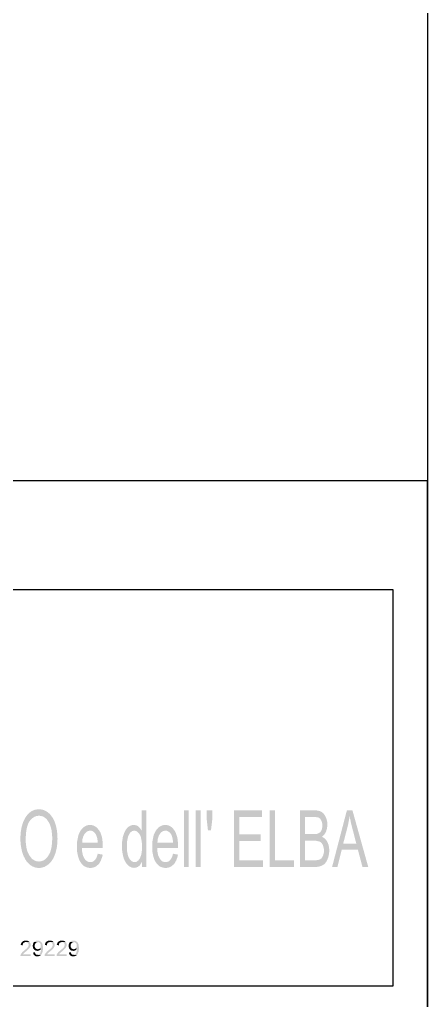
# Model space of a CAD drawing. Header units: millimetres. Extents: x -35.3 to 0.3, y 0.4 to 20.6.
# Drawn here: x -2.1 to 0.26, y 8.47 to 14.14 of the extents above; entities that cross this region are included whole.
import ezdxf

# ---------------------------------------------------------------- set-up
doc = ezdxf.new("R2010")
doc.units = ezdxf.units.MM
doc.layers.add('PDF _Geometria', color=7, linetype='Continuous')
doc.layers.add('PDF _Riempimenti solidi', color=7, linetype='Continuous')

msp = doc.modelspace()

# ---------------------------------------------------------------- hatches: boundary and pattern name
at = {"layer": 'PDF _Riempimenti solidi', "transparency": 33554559}
for points in [[(-2.0543, 9.541), (-2.0585, 9.5352), (-2.0627, 9.5285), (-2.0652, 9.526), (-2.0752, 9.506), (-2.0777, 9.4993), (-2.0802, 9.4918), (-2.0827, 9.4835), (-2.0852, 9.476), (-2.0868, 9.4677), (-2.0885, 9.4585), (-2.0902, 9.4502), (-2.091, 9.441), (-2.0927, 9.421), (-2.0927, 9.3885), (-2.0918, 9.3802), (-2.0902, 9.3618), (-2.0885, 9.3535), (-2.0868, 9.3443), (-2.0852, 9.336), (-2.0802, 9.3193), (-2.0793, 9.3177), (-2.0768, 9.3093), (-2.0735, 9.3018), (-2.0693, 9.2943), (-2.066, 9.2868), (-2.0618, 9.281), (-2.0577, 9.2743), (-2.0527, 9.2685), (-2.0477, 9.2635), (-2.0427, 9.2585), (-2.0393, 9.2552), (-2.0343, 9.251), (-2.0285, 9.2477), (-2.0227, 9.2443), (-2.0168, 9.2418), (-2.011, 9.2393), (-2.0052, 9.2377), (-1.9985, 9.2368), (-1.9927, 9.236), (-1.9785, 9.236), (-1.9727, 9.2368), (-1.966, 9.2385), (-1.9543, 9.2418), (-1.9485, 9.2452), (-1.9368, 9.2518), (-1.9318, 9.256), (-1.9302, 9.2577), (-1.9252, 9.2618), (-1.9202, 9.2668), (-1.9152, 9.2727), (-1.986, 9.2727), (-1.9927, 9.2735), (-1.9993, 9.2743), (-2.0052, 9.276), (-2.011, 9.2785), (-2.016, 9.2818), (-2.0218, 9.2852), (-2.0268, 9.2893), (-2.0318, 9.2952), (-2.036, 9.301), (-2.041, 9.3068), (-2.0418, 9.3085), (-2.0452, 9.3152), (-2.0485, 9.3218), (-2.0518, 9.3293), (-2.0543, 9.3368), (-2.056, 9.3443), (-2.0585, 9.3527), (-2.0593, 9.3618), (-2.061, 9.3702), (-2.0618, 9.3802), (-2.0627, 9.3902), (-2.0627, 9.4085), (-2.0618, 9.4202), (-2.0602, 9.4402), (-2.0593, 9.4493), (-2.0577, 9.4585), (-2.056, 9.4668), (-2.0543, 9.4743), (-2.0518, 9.4818), (-2.0493, 9.4885), (-2.046, 9.4952), (-2.0435, 9.501), (-2.0393, 9.506), (-2.036, 9.511), (-2.031, 9.516), (-2.026, 9.521), (-2.021, 9.5252), (-2.0152, 9.5293), (-2.0102, 9.5318), (-2.0043, 9.5343), (-1.9985, 9.536), (-1.9918, 9.5368), (-1.986, 9.5377)], [(-1.986, 9.5752), (-1.9927, 9.5743), (-1.9993, 9.5735), (-2.006, 9.5727), (-2.0118, 9.571), (-2.0177, 9.5685), (-2.0235, 9.566), (-2.0293, 9.5635), (-2.0343, 9.5593), (-2.0393, 9.556), (-2.0493, 9.546), (-2.0543, 9.541), (-1.986, 9.5377), (-1.9743, 9.536), (-1.9677, 9.5343), (-1.9618, 9.5327), (-1.9568, 9.5293), (-1.951, 9.5252), (-1.9452, 9.521), (-1.941, 9.5168), (-1.9368, 9.511), (-1.9327, 9.5052), (-1.9285, 9.4985), (-1.9243, 9.491), (-1.9218, 9.4835), (-1.9185, 9.4752), (-1.9168, 9.4677), (-1.9143, 9.4602), (-1.9127, 9.4518), (-1.9118, 9.4427), (-1.911, 9.4343), (-1.9102, 9.4243), (-1.9093, 9.4152), (-1.9093, 9.3977), (-1.9102, 9.3868), (-1.9102, 9.3768), (-1.9118, 9.3677), (-1.9127, 9.3585), (-1.9143, 9.3502), (-1.9168, 9.3418), (-1.9185, 9.3343), (-1.921, 9.3268), (-1.9243, 9.3202), (-1.9277, 9.3135), (-1.931, 9.3077), (-1.9318, 9.306), (-1.936, 9.3002), (-1.941, 9.2943), (-1.9452, 9.2893), (-1.951, 9.2852), (-1.956, 9.281), (-1.9618, 9.2785), (-1.9677, 9.276), (-1.9735, 9.2743), (-1.9793, 9.2735), (-1.986, 9.2727), (-1.9152, 9.2727), (-1.911, 9.2785), (-1.9068, 9.2852), (-1.9027, 9.2918), (-1.8993, 9.2993), (-1.896, 9.3077), (-1.8927, 9.3152), (-1.8918, 9.3168), (-1.8893, 9.3243), (-1.8877, 9.3327), (-1.8852, 9.341), (-1.8835, 9.3493), (-1.8818, 9.3585), (-1.881, 9.3668), (-1.8793, 9.3852), (-1.8793, 9.3952), (-1.8785, 9.4043), (-1.8793, 9.4143), (-1.8793, 9.4243), (-1.881, 9.4427), (-1.8818, 9.451), (-1.8835, 9.4602), (-1.8852, 9.4685), (-1.8868, 9.4768), (-1.8893, 9.4852), (-1.8918, 9.4927), (-1.8927, 9.4943), (-1.8952, 9.5027), (-1.8985, 9.5102), (-1.9027, 9.5177), (-1.906, 9.5243), (-1.9102, 9.531), (-1.9152, 9.5368), (-1.9193, 9.5427), (-1.9243, 9.5485), (-1.9302, 9.5527), (-1.9318, 9.5552), (-1.9377, 9.5593), (-1.9435, 9.5627), (-1.9485, 9.566), (-1.9543, 9.5685), (-1.961, 9.571), (-1.9668, 9.5727), (-1.9727, 9.5735), (-1.9793, 9.5743)], [(-1.3652, 9.5693), (-1.3927, 9.5693), (-1.3927, 9.451), (-1.4352, 9.451), (-1.4285, 9.4502), (-1.4227, 9.4485), (-1.4177, 9.4452), (-1.4077, 9.4352), (-1.4035, 9.4277), (-1.4018, 9.426), (-1.3993, 9.4202), (-1.3968, 9.4127), (-1.3952, 9.4052), (-1.3935, 9.3968), (-1.3918, 9.3877), (-1.391, 9.3785), (-1.391, 9.3677), (-1.3902, 9.3568), (-1.391, 9.3485), (-1.391, 9.3377), (-1.3918, 9.3277), (-1.3935, 9.3193), (-1.3952, 9.311), (-1.3977, 9.3035), (-1.4002, 9.2968), (-1.4027, 9.291), (-1.4068, 9.2852), (-1.411, 9.2793), (-1.4168, 9.2752), (-1.4218, 9.2718), (-1.391, 9.271), (-1.391, 9.241), (-1.3652, 9.241)], [(-1.121, 9.241), (-1.121, 9.5693), (-1.1485, 9.5693), (-1.1485, 9.241)], [(-1.0518, 9.241), (-1.0518, 9.5693), (-1.0793, 9.5693), (-1.0793, 9.241)], [(-1.0093, 9.4527), (-1.016, 9.5143), (-1.016, 9.5693), (-0.9843, 9.5693), (-0.9843, 9.5143), (-0.9918, 9.4527)], [(-0.696, 9.5693), (-0.8585, 9.5693), (-0.8585, 9.241), (-0.691, 9.241), (-0.691, 9.2802), (-0.8285, 9.2802), (-0.8285, 9.3918), (-0.7052, 9.3918), (-0.7052, 9.4302), (-0.8285, 9.4302), (-0.8285, 9.5302), (-0.696, 9.5302)], [(-0.6218, 9.5693), (-0.6518, 9.5693), (-0.6518, 9.241), (-0.5118, 9.241), (-0.5118, 9.2802), (-0.6218, 9.2802)], [(-0.3935, 9.5693), (-0.4777, 9.5693), (-0.4777, 9.241), (-0.3918, 9.241), (-0.386, 9.2418), (-0.3793, 9.2418), (-0.3727, 9.2427), (-0.3668, 9.2435), (-0.361, 9.2452), (-0.3535, 9.2477), (-0.3468, 9.251), (-0.341, 9.2543), (-0.336, 9.2585), (-0.331, 9.2627), (-0.3302, 9.2652), (-0.326, 9.2702), (-0.3218, 9.2777), (-0.4477, 9.2802), (-0.4477, 9.3927), (-0.396, 9.3927), (-0.3235, 9.3935), (-0.3277, 9.3993), (-0.3327, 9.4043), (-0.3385, 9.4085), (-0.3443, 9.4127), (-0.3502, 9.416), (-0.3443, 9.421), (-0.3385, 9.426), (-0.4477, 9.431), (-0.4477, 9.5302), (-0.3285, 9.5302), (-0.3327, 9.5377), (-0.3368, 9.5443), (-0.341, 9.5502), (-0.3468, 9.5552), (-0.3518, 9.5593), (-0.356, 9.561), (-0.361, 9.5635), (-0.3668, 9.5652), (-0.3727, 9.5668), (-0.3793, 9.5677), (-0.386, 9.5685)], [(-0.3285, 9.5302), (-0.4027, 9.5302), (-0.391, 9.5302), (-0.3843, 9.5293), (-0.3777, 9.5285), (-0.3727, 9.5277), (-0.3693, 9.526), (-0.3677, 9.5252), (-0.3618, 9.521), (-0.3577, 9.516), (-0.3535, 9.5085), (-0.3527, 9.506), (-0.3502, 9.4985), (-0.3485, 9.4893), (-0.3485, 9.4768), (-0.3493, 9.4668), (-0.351, 9.4585), (-0.3543, 9.451), (-0.3552, 9.4493), (-0.3593, 9.4435), (-0.3652, 9.4385), (-0.371, 9.4352), (-0.3785, 9.4327), (-0.3843, 9.4318), (-0.391, 9.4318), (-0.3993, 9.431), (-0.4477, 9.431), (-0.3385, 9.426), (-0.3343, 9.4318), (-0.3302, 9.4385), (-0.3268, 9.446), (-0.3252, 9.4502), (-0.3227, 9.4585), (-0.321, 9.4677), (-0.3193, 9.476), (-0.3193, 9.4943), (-0.3202, 9.5035), (-0.3227, 9.5118), (-0.3243, 9.5202), (-0.3277, 9.5285)], [(-0.1743, 9.5693), (-0.206, 9.5693), (-0.2918, 9.241), (-0.261, 9.241), (-0.236, 9.341), (-0.1427, 9.341), (-0.2277, 9.376), (-0.2027, 9.4718), (-0.2027, 9.4727), (-0.2002, 9.4818), (-0.1985, 9.4902), (-0.1968, 9.4993), (-0.1952, 9.5077), (-0.1918, 9.526), (-0.191, 9.5343)], [(-0.1743, 9.5693), (-0.191, 9.5343), (-0.1893, 9.5285), (-0.1877, 9.521), (-0.186, 9.5135), (-0.1843, 9.5052), (-0.1827, 9.496), (-0.1802, 9.4868), (-0.1752, 9.4668), (-0.1518, 9.376), (-0.2277, 9.376), (-0.1427, 9.341), (-0.116, 9.241), (-0.0827, 9.241)], [(-1.6902, 9.4843), (-1.691, 9.4843), (-1.6968, 9.4835), (-1.7035, 9.4827), (-1.7093, 9.481), (-1.721, 9.476), (-1.726, 9.4718), (-1.7318, 9.4677), (-1.736, 9.4627), (-1.741, 9.4568), (-1.7452, 9.451), (-1.6877, 9.451), (-1.681, 9.4502), (-1.6752, 9.4477), (-1.6702, 9.4443), (-1.6652, 9.4402), (-1.6602, 9.4343), (-1.656, 9.4277), (-1.6552, 9.426), (-1.6527, 9.4193), (-1.6502, 9.4118), (-1.6485, 9.4035), (-1.6468, 9.3935), (-1.646, 9.3827), (-1.736, 9.3827), (-1.6177, 9.381), (-1.6193, 9.3993), (-1.621, 9.4085), (-1.6227, 9.4168), (-1.6252, 9.4243), (-1.6302, 9.4393), (-1.6335, 9.4452), (-1.6377, 9.4518), (-1.641, 9.456), (-1.6452, 9.4618), (-1.6502, 9.4677), (-1.6552, 9.4718), (-1.6602, 9.4752), (-1.666, 9.4785), (-1.6718, 9.481), (-1.6777, 9.4827), (-1.6843, 9.4835)], [(-1.4377, 9.4843), (-1.4385, 9.4843), (-1.4452, 9.4835), (-1.451, 9.4818), (-1.4568, 9.4802), (-1.4685, 9.4735), (-1.4735, 9.4685), (-1.476, 9.4668), (-1.4802, 9.461), (-1.4843, 9.4552), (-1.4885, 9.4485), (-1.4918, 9.441), (-1.4952, 9.4327), (-1.4977, 9.4243), (-1.4985, 9.4227), (-1.501, 9.4143), (-1.5027, 9.406), (-1.5035, 9.3968), (-1.5052, 9.3885), (-1.5052, 9.3785), (-1.506, 9.3693), (-1.506, 9.3468), (-1.5052, 9.3377), (-1.5043, 9.3285), (-1.5027, 9.3202), (-1.4993, 9.3035), (-1.4968, 9.2952), (-1.496, 9.2918), (-1.4927, 9.2835), (-1.4893, 9.276), (-1.4852, 9.2693), (-1.4335, 9.2693), (-1.4393, 9.2693), (-1.4443, 9.2718), (-1.4502, 9.2743), (-1.4552, 9.2793), (-1.4602, 9.2843), (-1.4643, 9.2918), (-1.4652, 9.2918), (-1.4677, 9.2977), (-1.4702, 9.3043), (-1.4727, 9.3118), (-1.4743, 9.3202), (-1.476, 9.3293), (-1.4768, 9.3385), (-1.4777, 9.3485), (-1.4777, 9.3718), (-1.4768, 9.3827), (-1.476, 9.3918), (-1.4743, 9.401), (-1.4727, 9.4093), (-1.471, 9.4168), (-1.4685, 9.4227), (-1.4652, 9.4285), (-1.4618, 9.4343), (-1.4577, 9.4402), (-1.4518, 9.4452), (-1.4468, 9.4485), (-1.441, 9.4502), (-1.4352, 9.451), (-1.3927, 9.451), (-1.3927, 9.4518), (-1.3968, 9.4585), (-1.401, 9.4643), (-1.406, 9.4702), (-1.411, 9.4752), (-1.4185, 9.4802), (-1.4252, 9.4818), (-1.431, 9.4835)], [(-1.2552, 9.4843), (-1.256, 9.4843), (-1.2618, 9.4835), (-1.2685, 9.4827), (-1.2743, 9.481), (-1.2802, 9.4785), (-1.286, 9.476), (-1.291, 9.4718), (-1.2968, 9.4677), (-1.301, 9.4627), (-1.306, 9.4568), (-1.3102, 9.451), (-1.2527, 9.451), (-1.246, 9.4502), (-1.241, 9.4477), (-1.2352, 9.4443), (-1.2302, 9.4402), (-1.2252, 9.4343), (-1.221, 9.4277), (-1.2202, 9.426), (-1.2177, 9.4193), (-1.2152, 9.4118), (-1.2135, 9.4035), (-1.2118, 9.3935), (-1.211, 9.3827), (-1.301, 9.3827), (-1.1827, 9.381), (-1.1843, 9.3993), (-1.186, 9.4085), (-1.1877, 9.4168), (-1.1902, 9.4243), (-1.1952, 9.4393), (-1.1985, 9.4452), (-1.2027, 9.4518), (-1.206, 9.456), (-1.2102, 9.4618), (-1.2152, 9.4677), (-1.2202, 9.4718), (-1.2252, 9.4752), (-1.231, 9.4785), (-1.2368, 9.481), (-1.2427, 9.4827), (-1.2493, 9.4835)], [(-1.7452, 9.451), (-1.746, 9.4502), (-1.7493, 9.4435), (-1.7527, 9.4368), (-1.756, 9.4302), (-1.7585, 9.4227), (-1.7618, 9.406), (-1.7635, 9.3977), (-1.7652, 9.3885), (-1.766, 9.3785), (-1.766, 9.3385), (-1.7652, 9.3293), (-1.7635, 9.3202), (-1.7618, 9.311), (-1.7602, 9.3027), (-1.7577, 9.2952), (-1.7552, 9.2877), (-1.7527, 9.281), (-1.7493, 9.2743), (-1.7452, 9.2685), (-1.6885, 9.2693), (-1.6902, 9.2693), (-1.6968, 9.2702), (-1.7027, 9.2718), (-1.7077, 9.2743), (-1.7135, 9.2785), (-1.7185, 9.2835), (-1.7227, 9.2902), (-1.7235, 9.291), (-1.7268, 9.2977), (-1.7302, 9.3043), (-1.7327, 9.3118), (-1.7343, 9.3202), (-1.736, 9.3293), (-1.7377, 9.3393), (-1.7377, 9.3502), (-1.6168, 9.3502), (-1.6168, 9.371), (-1.6177, 9.381), (-1.736, 9.3827), (-1.736, 9.3843), (-1.7352, 9.3943), (-1.7343, 9.4027), (-1.7293, 9.4193), (-1.726, 9.426), (-1.7218, 9.4327), (-1.7185, 9.4368), (-1.7135, 9.4418), (-1.7085, 9.446), (-1.7027, 9.4485), (-1.6968, 9.4502), (-1.6902, 9.451)], [(-1.3102, 9.451), (-1.311, 9.4502), (-1.3143, 9.4435), (-1.3177, 9.4368), (-1.321, 9.4302), (-1.3235, 9.4227), (-1.3252, 9.4143), (-1.3268, 9.406), (-1.3285, 9.3977), (-1.3302, 9.3885), (-1.331, 9.3785), (-1.331, 9.3385), (-1.3302, 9.3293), (-1.3285, 9.3202), (-1.3268, 9.311), (-1.3252, 9.3027), (-1.3227, 9.2952), (-1.3202, 9.2877), (-1.3177, 9.281), (-1.3143, 9.2743), (-1.3102, 9.2685), (-1.2535, 9.2693), (-1.2552, 9.2693), (-1.2618, 9.2702), (-1.2677, 9.2718), (-1.2735, 9.2743), (-1.2785, 9.2785), (-1.2835, 9.2835), (-1.2877, 9.2902), (-1.2885, 9.291), (-1.2918, 9.2977), (-1.2952, 9.3043), (-1.2977, 9.3118), (-1.2993, 9.3202), (-1.301, 9.3293), (-1.3027, 9.3393), (-1.3027, 9.3502), (-1.1818, 9.3502), (-1.1818, 9.371), (-1.1827, 9.381), (-1.301, 9.3827), (-1.301, 9.3843), (-1.3002, 9.3943), (-1.2993, 9.4027), (-1.2943, 9.4193), (-1.291, 9.426), (-1.2868, 9.4327), (-1.2835, 9.4368), (-1.2785, 9.4418), (-1.2735, 9.446), (-1.2677, 9.4485), (-1.2618, 9.4502), (-1.2552, 9.451)], [(-0.3235, 9.3935), (-0.396, 9.3927), (-0.386, 9.3927), (-0.3793, 9.3918), (-0.3735, 9.3902), (-0.3677, 9.3893), (-0.3635, 9.3877), (-0.3593, 9.3852), (-0.3543, 9.381), (-0.3493, 9.3752), (-0.3452, 9.3685), (-0.3435, 9.3627), (-0.341, 9.3543), (-0.3393, 9.346), (-0.3393, 9.3252), (-0.341, 9.3168), (-0.3435, 9.3085), (-0.346, 9.3027), (-0.3502, 9.296), (-0.3543, 9.2902), (-0.3593, 9.2868), (-0.3652, 9.2835), (-0.3718, 9.2818), (-0.3727, 9.281), (-0.3777, 9.281), (-0.3843, 9.2802), (-0.4477, 9.2802), (-0.3218, 9.2777), (-0.3185, 9.2852), (-0.3152, 9.2935), (-0.3127, 9.301), (-0.3093, 9.3177), (-0.3085, 9.3268), (-0.3085, 9.3452), (-0.3093, 9.3535), (-0.311, 9.3627), (-0.3127, 9.371), (-0.316, 9.3785), (-0.3193, 9.386), (-0.3193, 9.3868)], [(-1.646, 9.3177), (-1.6485, 9.3085), (-1.6518, 9.2993), (-1.6552, 9.2918), (-1.6593, 9.286), (-1.6627, 9.281), (-1.6652, 9.2785), (-1.6702, 9.2743), (-1.676, 9.2718), (-1.6827, 9.2693), (-1.6885, 9.2693), (-1.7452, 9.2685), (-1.7443, 9.2668), (-1.7402, 9.261), (-1.736, 9.256), (-1.731, 9.251), (-1.726, 9.2468), (-1.7202, 9.2435), (-1.7143, 9.241), (-1.7085, 9.2385), (-1.7027, 9.2377), (-1.696, 9.236), (-1.6818, 9.236), (-1.6752, 9.2377), (-1.6693, 9.2385), (-1.6635, 9.241), (-1.6577, 9.2435), (-1.6477, 9.2518), (-1.6427, 9.256), (-1.6393, 9.2593), (-1.6352, 9.2652), (-1.6318, 9.2718), (-1.6277, 9.2785), (-1.6252, 9.2868), (-1.6218, 9.2943), (-1.6193, 9.3035), (-1.6177, 9.3127)], [(-1.211, 9.3177), (-1.2135, 9.3085), (-1.2168, 9.2993), (-1.2202, 9.2918), (-1.2243, 9.286), (-1.2277, 9.281), (-1.2302, 9.2785), (-1.2352, 9.2743), (-1.241, 9.2718), (-1.2477, 9.2693), (-1.2535, 9.2693), (-1.3102, 9.2685), (-1.3093, 9.2668), (-1.3052, 9.261), (-1.301, 9.256), (-1.296, 9.251), (-1.291, 9.2468), (-1.2852, 9.2435), (-1.2793, 9.241), (-1.2735, 9.2385), (-1.2677, 9.2377), (-1.261, 9.236), (-1.2468, 9.236), (-1.2402, 9.2377), (-1.2343, 9.2385), (-1.2285, 9.241), (-1.2227, 9.2435), (-1.2177, 9.2477), (-1.2127, 9.2518), (-1.2077, 9.256), (-1.2043, 9.2593), (-1.2002, 9.2652), (-1.1968, 9.2718), (-1.1927, 9.2785), (-1.1902, 9.2868), (-1.1868, 9.2943), (-1.1843, 9.3035), (-1.1827, 9.3127)], [(-1.4218, 9.2718), (-1.4277, 9.2693), (-1.4852, 9.2693), (-1.481, 9.2627), (-1.4768, 9.2568), (-1.4718, 9.2518), (-1.471, 9.251), (-1.466, 9.2468), (-1.4602, 9.2427), (-1.4543, 9.2402), (-1.4485, 9.2377), (-1.4427, 9.2368), (-1.436, 9.236), (-1.4302, 9.2368), (-1.4235, 9.2377), (-1.4185, 9.2402), (-1.4127, 9.2427), (-1.4077, 9.2468), (-1.4027, 9.2518), (-1.3985, 9.2577), (-1.3943, 9.2635), (-1.391, 9.271)], [(-2.0402, 8.8068), (-2.0618, 8.8068), (-2.0585, 8.8068), (-2.056, 8.806), (-2.0535, 8.8052), (-2.0518, 8.8035), (-2.0502, 8.8027), (-2.0502, 8.8018), (-2.0485, 8.8002), (-2.0468, 8.7985), (-2.0452, 8.7935), (-2.0452, 8.7893), (-2.046, 8.7868), (-2.0468, 8.7852), (-2.0485, 8.7802), (-2.0502, 8.7777), (-2.0518, 8.7768), (-2.0527, 8.7752), (-2.0543, 8.7735), (-2.0552, 8.7727), (-2.0627, 8.7652), (-2.0652, 8.7635), (-2.0677, 8.761), (-2.0702, 8.7593), (-2.0718, 8.7577), (-2.0743, 8.7552), (-2.0768, 8.7535), (-2.0835, 8.7468), (-2.0843, 8.7452), (-2.0852, 8.7443), (-2.0868, 8.7418), (-2.0885, 8.7402), (-2.0902, 8.7377), (-2.091, 8.736), (-2.0927, 8.731), (-2.0927, 8.726), (-2.0335, 8.726), (-2.0335, 8.7368), (-2.0777, 8.7368), (-2.0768, 8.7385), (-2.0752, 8.7402), (-2.0735, 8.7427), (-2.0727, 8.7435), (-2.071, 8.7443), (-2.0635, 8.7518), (-2.0602, 8.7535), (-2.0602, 8.7543), (-2.0577, 8.756), (-2.0552, 8.7585), (-2.0527, 8.7602), (-2.0427, 8.7702), (-2.041, 8.7727), (-2.0393, 8.7743), (-2.0385, 8.7768), (-2.0368, 8.7785), (-2.036, 8.7802), (-2.036, 8.781), (-2.0343, 8.786), (-2.0343, 8.796), (-2.0352, 8.7985), (-2.036, 8.801), (-2.0368, 8.8027), (-2.0385, 8.8052)], [(-2.0618, 8.816), (-2.0643, 8.816), (-2.0668, 8.8152), (-2.0693, 8.8152), (-2.0743, 8.8135), (-2.0768, 8.8127), (-2.0802, 8.811), (-2.0868, 8.8043), (-2.0877, 8.8027), (-2.0885, 8.8002), (-2.0893, 8.7977), (-2.091, 8.7927), (-2.091, 8.7902), (-2.0793, 8.7885), (-2.0793, 8.7935), (-2.0777, 8.7985), (-2.076, 8.8002), (-2.0752, 8.8018), (-2.0735, 8.8035), (-2.0718, 8.8043), (-2.0693, 8.8052), (-2.0677, 8.806), (-2.0652, 8.8068), (-2.0402, 8.8068), (-2.0452, 8.8118), (-2.0468, 8.8127), (-2.0543, 8.8152), (-2.0568, 8.8152), (-2.0593, 8.816)], [(-2.0135, 8.8077), (-2.0152, 8.806), (-2.016, 8.8043), (-2.0177, 8.8027), (-2.0185, 8.8002), (-2.0193, 8.7985), (-2.021, 8.7935), (-2.021, 8.791), (-2.0218, 8.7885), (-2.0218, 8.7818), (-2.021, 8.7793), (-2.021, 8.7768), (-2.0193, 8.7718), (-2.0177, 8.7702), (-2.0168, 8.7677), (-2.0152, 8.766), (-2.0143, 8.7643), (-1.9927, 8.766), (-1.9943, 8.766), (-1.9993, 8.7677), (-2.001, 8.7685), (-2.0035, 8.7693), (-2.0052, 8.771), (-2.0052, 8.7718), (-2.0068, 8.7735), (-2.0085, 8.776), (-2.0093, 8.7777), (-2.0102, 8.7802), (-2.0102, 8.7902), (-2.0085, 8.7952), (-2.0077, 8.7968), (-2.006, 8.7993), (-2.0052, 8.801), (-2.0035, 8.8027), (-2.001, 8.8043), (-1.9993, 8.8052), (-1.9943, 8.8068), (-1.9918, 8.8068)], [(-1.9935, 8.816), (-1.9968, 8.816), (-1.9993, 8.8152), (-2.001, 8.8152), (-2.006, 8.8135), (-2.0077, 8.8118), (-2.0102, 8.811), (-2.0118, 8.8093), (-2.0135, 8.8077), (-1.9918, 8.8068), (-1.9902, 8.8068), (-1.9885, 8.806), (-1.9835, 8.8043), (-1.9793, 8.8002), (-1.9777, 8.7985), (-1.9768, 8.796), (-1.976, 8.7943), (-1.9752, 8.7918), (-1.9752, 8.7818), (-1.976, 8.7793), (-1.9768, 8.7768), (-1.9785, 8.7735), (-1.9802, 8.771), (-1.981, 8.7702), (-1.9835, 8.7685), (-1.9735, 8.7685), (-1.9735, 8.7627), (-1.9743, 8.7602), (-1.9743, 8.7577), (-1.9752, 8.7552), (-1.9752, 8.7527), (-1.976, 8.751), (-1.9785, 8.7435), (-1.9793, 8.7418), (-1.9802, 8.741), (-1.9818, 8.7385), (-1.9835, 8.7368), (-1.986, 8.736), (-1.9893, 8.7343), (-1.9918, 8.7335), (-1.9943, 8.7335), (-1.9743, 8.7327), (-1.9727, 8.7343), (-1.971, 8.736), (-1.9702, 8.7385), (-1.9685, 8.7402), (-1.966, 8.7477), (-1.9652, 8.7493), (-1.9643, 8.7518), (-1.9643, 8.7535), (-1.9635, 8.756), (-1.9635, 8.761), (-1.9627, 8.7635), (-1.9627, 8.7793), (-1.9635, 8.7827), (-1.9635, 8.7877), (-1.9643, 8.7902), (-1.9643, 8.7918), (-1.9652, 8.7943), (-1.9668, 8.7977), (-1.9677, 8.8002), (-1.9693, 8.8027), (-1.9702, 8.8043), (-1.9718, 8.8068), (-1.9735, 8.8085), (-1.9752, 8.8093), (-1.9777, 8.811), (-1.9793, 8.8118), (-1.9818, 8.8135), (-1.9835, 8.8143), (-1.986, 8.8152), (-1.9885, 8.8152), (-1.991, 8.816)], [(-1.901, 8.8068), (-1.9227, 8.8068), (-1.9193, 8.8068), (-1.9143, 8.8052), (-1.9127, 8.8035), (-1.911, 8.8027), (-1.911, 8.8018), (-1.9077, 8.7985), (-1.906, 8.7935), (-1.906, 8.7893), (-1.9068, 8.7868), (-1.9077, 8.7852), (-1.9085, 8.7827), (-1.9093, 8.7802), (-1.911, 8.7777), (-1.9127, 8.7768), (-1.9135, 8.7752), (-1.9235, 8.7652), (-1.926, 8.7635), (-1.9285, 8.761), (-1.931, 8.7593), (-1.9327, 8.7577), (-1.9352, 8.7552), (-1.9377, 8.7535), (-1.9443, 8.7468), (-1.9452, 8.7452), (-1.946, 8.7443), (-1.9477, 8.7418), (-1.9493, 8.7402), (-1.951, 8.7377), (-1.9518, 8.736), (-1.9535, 8.731), (-1.9535, 8.726), (-1.8943, 8.726), (-1.8943, 8.7368), (-1.9385, 8.7368), (-1.9377, 8.7385), (-1.936, 8.7402), (-1.9343, 8.7427), (-1.9335, 8.7435), (-1.9318, 8.7443), (-1.9302, 8.746), (-1.9285, 8.7477), (-1.9243, 8.7518), (-1.921, 8.7535), (-1.921, 8.7543), (-1.9185, 8.756), (-1.916, 8.7585), (-1.9135, 8.7602), (-1.9102, 8.7635), (-1.9085, 8.7652), (-1.9035, 8.7702), (-1.9018, 8.7727), (-1.9002, 8.7743), (-1.8993, 8.7768), (-1.8977, 8.7785), (-1.8968, 8.7802), (-1.8968, 8.781), (-1.8952, 8.786), (-1.8952, 8.796), (-1.896, 8.7985), (-1.8968, 8.801), (-1.8977, 8.8027), (-1.8993, 8.8052)], [(-1.9227, 8.816), (-1.9252, 8.816), (-1.9277, 8.8152), (-1.9302, 8.8152), (-1.9377, 8.8127), (-1.941, 8.811), (-1.9477, 8.8043), (-1.9485, 8.8027), (-1.9493, 8.8002), (-1.9502, 8.7977), (-1.951, 8.7952), (-1.9518, 8.7927), (-1.9518, 8.7902), (-1.9402, 8.7885), (-1.9402, 8.7935), (-1.9385, 8.7985), (-1.9368, 8.8002), (-1.936, 8.8018), (-1.9343, 8.8035), (-1.9327, 8.8043), (-1.9302, 8.8052), (-1.9285, 8.806), (-1.926, 8.8068), (-1.901, 8.8068), (-1.906, 8.8118), (-1.9077, 8.8127), (-1.9102, 8.8135), (-1.9152, 8.8152), (-1.9177, 8.8152), (-1.9202, 8.816)], [(-1.8318, 8.8068), (-1.8535, 8.8068), (-1.8502, 8.8068), (-1.8477, 8.806), (-1.8452, 8.8052), (-1.8435, 8.8035), (-1.8418, 8.8027), (-1.8418, 8.8018), (-1.8402, 8.8002), (-1.8385, 8.7985), (-1.8368, 8.7935), (-1.8368, 8.7893), (-1.8377, 8.7868), (-1.8385, 8.7852), (-1.8402, 8.7802), (-1.8418, 8.7777), (-1.8435, 8.7768), (-1.8443, 8.7752), (-1.846, 8.7735), (-1.8468, 8.7727), (-1.8543, 8.7652), (-1.8568, 8.7635), (-1.8593, 8.761), (-1.8618, 8.7593), (-1.8635, 8.7577), (-1.866, 8.7552), (-1.8685, 8.7535), (-1.8752, 8.7468), (-1.876, 8.7452), (-1.8768, 8.7443), (-1.8785, 8.7418), (-1.8802, 8.7402), (-1.8818, 8.7377), (-1.8827, 8.736), (-1.8843, 8.731), (-1.8843, 8.726), (-1.8252, 8.726), (-1.8252, 8.7368), (-1.8693, 8.7368), (-1.8685, 8.7385), (-1.8668, 8.7402), (-1.8652, 8.7427), (-1.8643, 8.7435), (-1.8627, 8.7443), (-1.8552, 8.7518), (-1.8518, 8.7535), (-1.8518, 8.7543), (-1.8493, 8.756), (-1.8468, 8.7585), (-1.8443, 8.7602), (-1.8343, 8.7702), (-1.8327, 8.7727), (-1.831, 8.7743), (-1.8302, 8.7768), (-1.8285, 8.7785), (-1.8277, 8.7802), (-1.8277, 8.781), (-1.826, 8.786), (-1.826, 8.796), (-1.8268, 8.7985), (-1.8277, 8.801), (-1.8285, 8.8027), (-1.8302, 8.8052)], [(-1.8535, 8.816), (-1.856, 8.816), (-1.8585, 8.8152), (-1.861, 8.8152), (-1.866, 8.8135), (-1.8685, 8.8127), (-1.8718, 8.811), (-1.8785, 8.8043), (-1.8793, 8.8027), (-1.8802, 8.8002), (-1.881, 8.7977), (-1.8827, 8.7927), (-1.8827, 8.7902), (-1.871, 8.7885), (-1.871, 8.7935), (-1.8693, 8.7985), (-1.8677, 8.8002), (-1.8668, 8.8018), (-1.8652, 8.8035), (-1.8635, 8.8043), (-1.861, 8.8052), (-1.8593, 8.806), (-1.8568, 8.8068), (-1.8318, 8.8068), (-1.8368, 8.8118), (-1.8385, 8.8127), (-1.846, 8.8152), (-1.8485, 8.8152), (-1.851, 8.816)], [(-1.806, 8.8077), (-1.8077, 8.806), (-1.8085, 8.8043), (-1.8102, 8.8027), (-1.811, 8.8002), (-1.8118, 8.7985), (-1.8135, 8.7935), (-1.8135, 8.791), (-1.8143, 8.7885), (-1.8143, 8.7818), (-1.8135, 8.7793), (-1.8135, 8.7768), (-1.8118, 8.7718), (-1.8102, 8.7702), (-1.8093, 8.7677), (-1.8077, 8.766), (-1.8068, 8.7643), (-1.7852, 8.766), (-1.7868, 8.766), (-1.7918, 8.7677), (-1.7935, 8.7685), (-1.796, 8.7693), (-1.7977, 8.771), (-1.7977, 8.7718), (-1.7993, 8.7735), (-1.801, 8.776), (-1.8018, 8.7777), (-1.8027, 8.7802), (-1.8027, 8.7902), (-1.801, 8.7952), (-1.8002, 8.7968), (-1.7985, 8.7993), (-1.7977, 8.801), (-1.796, 8.8027), (-1.7935, 8.8043), (-1.7918, 8.8052), (-1.7868, 8.8068), (-1.7843, 8.8068)], [(-1.786, 8.816), (-1.7893, 8.816), (-1.7918, 8.8152), (-1.7935, 8.8152), (-1.7985, 8.8135), (-1.8002, 8.8118), (-1.8027, 8.811), (-1.8043, 8.8093), (-1.806, 8.8077), (-1.7843, 8.8068), (-1.7827, 8.8068), (-1.781, 8.806), (-1.776, 8.8043), (-1.7718, 8.8002), (-1.7702, 8.7985), (-1.7693, 8.796), (-1.7685, 8.7943), (-1.7677, 8.7918), (-1.7677, 8.7818), (-1.7685, 8.7793), (-1.7693, 8.7768), (-1.771, 8.7735), (-1.7727, 8.771), (-1.7735, 8.7702), (-1.776, 8.7685), (-1.766, 8.7685), (-1.766, 8.7627), (-1.7668, 8.7602), (-1.7668, 8.7577), (-1.7677, 8.7552), (-1.7677, 8.7527), (-1.7685, 8.751), (-1.771, 8.7435), (-1.7718, 8.7418), (-1.7727, 8.741), (-1.7743, 8.7385), (-1.776, 8.7368), (-1.7785, 8.736), (-1.7818, 8.7343), (-1.7843, 8.7335), (-1.7868, 8.7335), (-1.7668, 8.7327), (-1.7635, 8.736), (-1.7627, 8.7385), (-1.761, 8.7402), (-1.7585, 8.7477), (-1.7577, 8.7493), (-1.7568, 8.7518), (-1.7568, 8.7535), (-1.756, 8.756), (-1.756, 8.761), (-1.7552, 8.7635), (-1.7552, 8.7793), (-1.756, 8.7827), (-1.756, 8.7877), (-1.7568, 8.7902), (-1.7568, 8.7918), (-1.7577, 8.7943), (-1.7593, 8.7977), (-1.7602, 8.8002), (-1.7618, 8.8027), (-1.7627, 8.8043), (-1.7643, 8.8068), (-1.766, 8.8085), (-1.7677, 8.8093), (-1.7702, 8.811), (-1.7718, 8.8118), (-1.7743, 8.8135), (-1.776, 8.8143), (-1.7785, 8.8152), (-1.781, 8.8152), (-1.7835, 8.816)], [(-2.0093, 8.7477), (-2.0202, 8.7468), (-2.0193, 8.7452), (-2.0193, 8.7427), (-2.0177, 8.7377), (-2.0168, 8.736), (-2.0152, 8.7335), (-2.0135, 8.7318), (-2.0118, 8.7302), (-2.011, 8.7293), (-2.0093, 8.7285), (-2.0068, 8.7268), (-2.0052, 8.726), (-2.0027, 8.7252), (-2.0002, 8.7252), (-1.9977, 8.7243), (-1.991, 8.7243), (-1.986, 8.726), (-1.9843, 8.726), (-1.9818, 8.7277), (-1.9793, 8.7285), (-1.9777, 8.7302), (-1.976, 8.731), (-1.9743, 8.7327), (-1.9943, 8.7335), (-1.9977, 8.7335), (-2.0027, 8.7352), (-2.0043, 8.7368), (-2.006, 8.7385), (-2.0068, 8.7402), (-2.0085, 8.7452)], [(-1.9835, 8.7685), (-1.9852, 8.7677), (-1.9902, 8.766), (-1.9927, 8.766), (-2.0143, 8.7643), (-2.0127, 8.7635), (-2.0093, 8.7602), (-2.0068, 8.7593), (-2.0043, 8.7577), (-2.0027, 8.7577), (-2.0002, 8.7568), (-1.9977, 8.7568), (-1.9952, 8.756), (-1.9943, 8.756), (-1.9918, 8.7568), (-1.9893, 8.7568), (-1.9877, 8.7577), (-1.9852, 8.7585), (-1.9827, 8.7593), (-1.9802, 8.761), (-1.9752, 8.766), (-1.9735, 8.7685)], [(-1.8018, 8.7477), (-1.8127, 8.7468), (-1.8118, 8.7452), (-1.8118, 8.7427), (-1.8102, 8.7377), (-1.8093, 8.736), (-1.8077, 8.7335), (-1.806, 8.7318), (-1.8043, 8.7302), (-1.8035, 8.7293), (-1.8018, 8.7285), (-1.7993, 8.7268), (-1.7977, 8.726), (-1.7952, 8.7252), (-1.7927, 8.7252), (-1.7902, 8.7243), (-1.7835, 8.7243), (-1.7785, 8.726), (-1.7768, 8.726), (-1.7743, 8.7277), (-1.7718, 8.7285), (-1.7702, 8.7302), (-1.7685, 8.731), (-1.7668, 8.7327), (-1.7868, 8.7335), (-1.7902, 8.7335), (-1.7952, 8.7352), (-1.7968, 8.7368), (-1.7985, 8.7385), (-1.7993, 8.7402), (-1.801, 8.7452)], [(-1.776, 8.7685), (-1.7777, 8.7677), (-1.7827, 8.766), (-1.7852, 8.766), (-1.8068, 8.7643), (-1.8052, 8.7635), (-1.8035, 8.7618), (-1.8018, 8.7602), (-1.7993, 8.7593), (-1.7968, 8.7577), (-1.7952, 8.7577), (-1.7927, 8.7568), (-1.7902, 8.7568), (-1.7877, 8.756), (-1.7868, 8.756), (-1.7843, 8.7568), (-1.7818, 8.7568), (-1.7802, 8.7577), (-1.7777, 8.7585), (-1.7752, 8.7593), (-1.7727, 8.761), (-1.7677, 8.766), (-1.766, 8.7685)]]:
    msp.add_hatch(color=256, dxfattribs=at).paths.add_polyline_path(points)

# ---------------------------------------------------------------- linework, layer by layer
at = {"layer": 'PDF _Geometria', "lineweight": 25}
for points in [[(-35.3452, 0.3843), (-35.3452, 19.6618), (0.259, 19.6618), (0.259, 0.3843)], [(0.259, 11.4727), (-7.6152, 11.4727), (-7.6152, 0.3843), (0.259, 0.3843)], [(0.0615, 8.5543), (0.0615, 10.8435), (-7.4177, 10.8435), (-7.4177, 8.5543)]]:
    msp.add_lwpolyline(points, close=True, dxfattribs=at)

doc.saveas('drawing.dxf')
